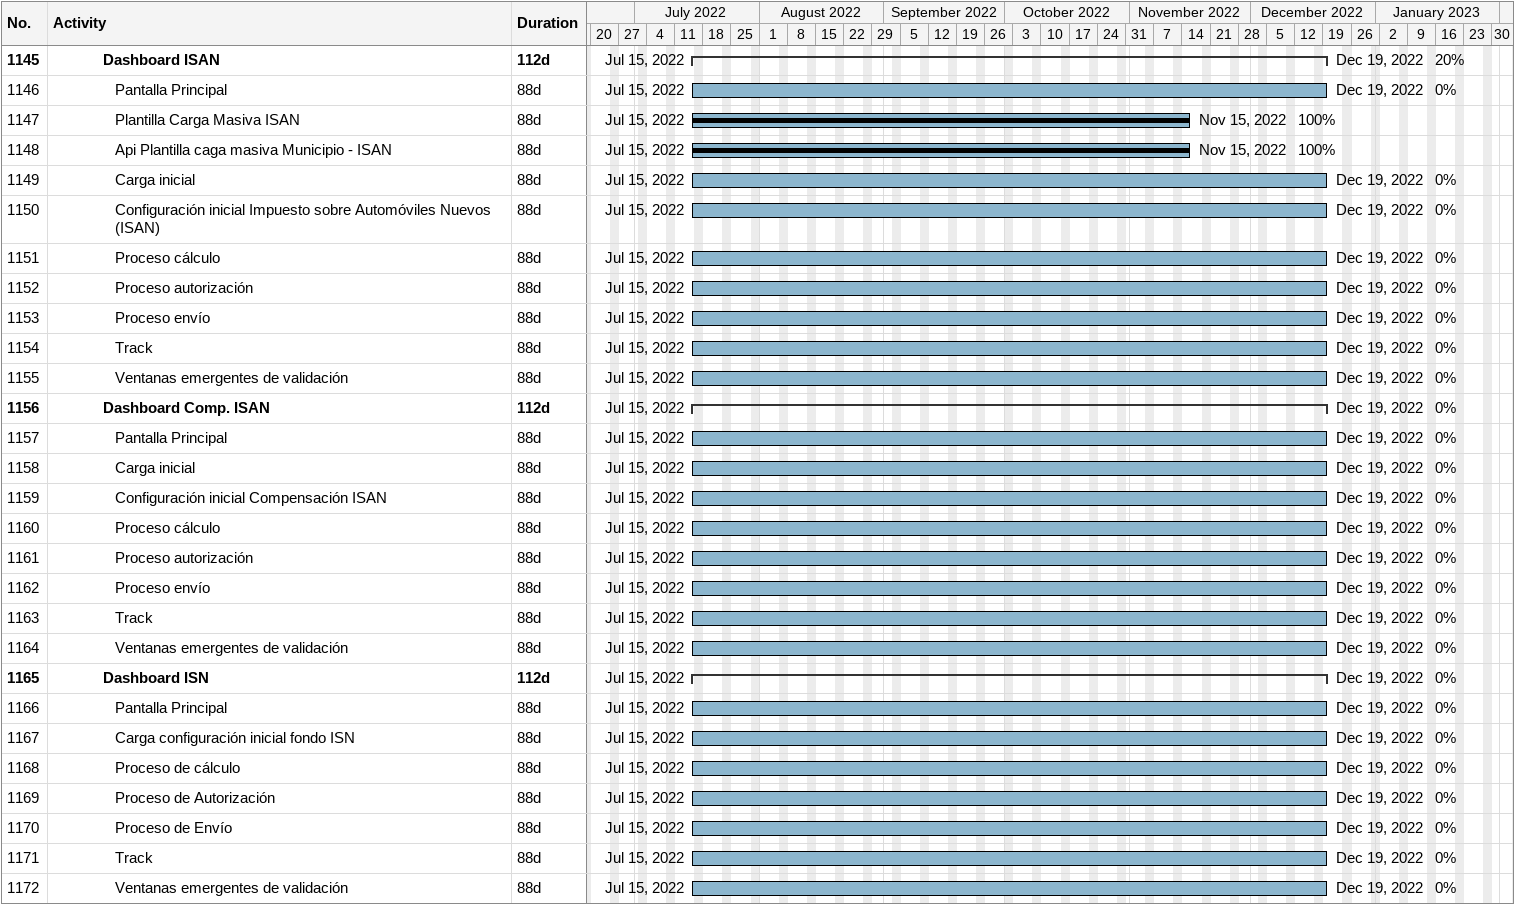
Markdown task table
| ID | Level | Task | Duration | Start | Finish | % complete |
|---|---|---|---|---|---|---|
| 1145 | 5 | **Dashboard ISAN** | 112d | 2022-07-15 | 2022-12-19 | 20 |
| 1146 | 6 | Pantalla Principal | 88d | 2022-07-15 | 2022-12-19 | 0 |
| 1147 | 6 | Plantilla Carga Masiva ISAN | 88d | 2022-07-15 | 2022-11-15 | 100 |
| 1148 | 6 | Api Plantilla caga masiva Municipio - ISAN | 88d | 2022-07-15 | 2022-11-15 | 100 |
| 1149 | 6 | Carga inicial | 88d | 2022-07-15 | 2022-12-19 | 0 |
| 1150 | 6 | Configuración inicial Impuesto sobre Automóviles Nuevos (ISAN) | 88d | 2022-07-15 | 2022-12-19 | 0 |
| 1151 | 6 | Proceso cálculo | 88d | 2022-07-15 | 2022-12-19 | 0 |
| 1152 | 6 | Proceso autorización | 88d | 2022-07-15 | 2022-12-19 | 0 |
| 1153 | 6 | Proceso envío | 88d | 2022-07-15 | 2022-12-19 | 0 |
| 1154 | 6 | Track | 88d | 2022-07-15 | 2022-12-19 | 0 |
| 1155 | 6 | Ventanas emergentes de validación | 88d | 2022-07-15 | 2022-12-19 | 0 |
| 1156 | 5 | **Dashboard Comp. ISAN** | 112d | 2022-07-15 | 2022-12-19 | 0 |
| 1157 | 6 | Pantalla Principal | 88d | 2022-07-15 | 2022-12-19 | 0 |
| 1158 | 6 | Carga inicial | 88d | 2022-07-15 | 2022-12-19 | 0 |
| 1159 | 6 | Configuración inicial Compensación ISAN | 88d | 2022-07-15 | 2022-12-19 | 0 |
| 1160 | 6 | Proceso cálculo | 88d | 2022-07-15 | 2022-12-19 | 0 |
| 1161 | 6 | Proceso autorización | 88d | 2022-07-15 | 2022-12-19 | 0 |
| 1162 | 6 | Proceso envío | 88d | 2022-07-15 | 2022-12-19 | 0 |
| 1163 | 6 | Track | 88d | 2022-07-15 | 2022-12-19 | 0 |
| 1164 | 6 | Ventanas emergentes de validación | 88d | 2022-07-15 | 2022-12-19 | 0 |
| 1165 | 5 | **Dashboard ISN** | 112d | 2022-07-15 | 2022-12-19 | 0 |
| 1166 | 6 | Pantalla Principal | 88d | 2022-07-15 | 2022-12-19 | 0 |
| 1167 | 6 | Carga configuración inicial fondo ISN | 88d | 2022-07-15 | 2022-12-19 | 0 |
| 1168 | 6 | Proceso de cálculo | 88d | 2022-07-15 | 2022-12-19 | 0 |
| 1169 | 6 | Proceso de Autorización | 88d | 2022-07-15 | 2022-12-19 | 0 |
| 1170 | 6 | Proceso de Envío | 88d | 2022-07-15 | 2022-12-19 | 0 |
| 1171 | 6 | Track | 88d | 2022-07-15 | 2022-12-19 | 0 |
| 1172 | 6 | Ventanas emergentes de validación | 88d | 2022-07-15 | 2022-12-19 | 0 |
